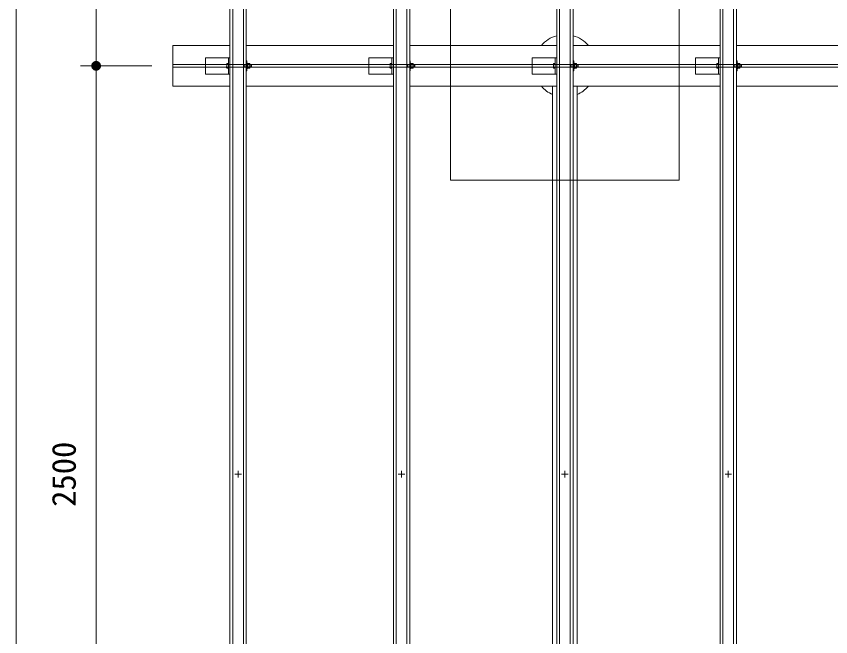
# Model space of a CAD drawing. Units: millimetres at full size, sheet at 1:40; details may follow other scales. Extents: x -800 to 17600, y -600 to 12480.
# Drawn here: x 928 to 3420, y 8423 to 10321 of the extents above; entities that cross this region are included whole.
import ezdxf
from ezdxf.enums import TextEntityAlignment as Align

# ---------------------------------------------------------------- set-up
doc = ezdxf.new("R2010")
doc.units = ezdxf.units.MM
doc.header["$LTSCALE"] = 40
doc.layers.add('D-STR', color=1, linetype='Continuous', lineweight=13)
doc.layers.add('D-STR-DIM', color=7, linetype='Continuous', lineweight=13)
doc.styles.add('ＭＳ ゴシック', font='')
doc.styles.get('ＭＳ ゴシック').set_extended_font_data('MS Gothic')

# ---------------------------------------------------------------- blocks, each defined once
blk = doc.blocks.new('filled_dot')
at = {"color": 0, "linetype": 'Continuous', "lineweight": -2, "const_width": 1.25}
blk.add_lwpolyline([(-0.625, 0, 1), (0.625, 0, 1)], format="xyb", close=True, dxfattribs=at)

msp = doc.modelspace()

# ---------------------------------------------------------------- linework, layer by layer
at = {"layer": 'D-STR'}
for p, q in [((1631.9, 10232.26), (2081.9, 10232.26)), ((2131.9, 10232.26), (2581.9, 10232.26)), ((2631.9, 10232.26), (3081.9, 10232.26)), ((3131.9, 10232.26), (3581.9, 10232.26)), ((1577.4, 10194.76), (1581.9, 10194.76)), ((1577.4, 10144.76), (1577.4, 10194.76)), ((1581.9, 10194.76), (1581.9, 10144.76)), ((2006.9, 10194.76), (2081.9, 10194.76)), ((2006.9, 10144.76), (2006.9, 10194.76)), ((2077.4, 10194.76), (2081.9, 10194.76)), ((2077.4, 10144.76), (2077.4, 10194.76)), ((2081.9, 10194.76), (2081.9, 10144.76)), ((2506.9, 10194.76), (2581.9, 10194.76)), ((2506.9, 10144.76), (2506.9, 10194.76)), ((2577.4, 10194.76), (2581.9, 10194.76)), ((2577.4, 10144.76), (2577.4, 10194.76)), ((2581.9, 10194.76), (2581.9, 10144.76)), ((3006.9, 10194.76), (3081.9, 10194.76)), ((3006.9, 10144.76), (3006.9, 10194.76)), ((3077.4, 10194.76), (3081.9, 10194.76)), ((3077.4, 10144.76), (3077.4, 10194.76)), ((3081.9, 10194.76), (3081.9, 10144.76)), ((1406.9, 10174.26), (7806.9, 10174.26)), ((1406.9, 10165.26), (1406.9, 10174.26)), ((1572.59, 10173.51), (1577.4, 10173.51)), ((1625.4, 10172.68), (1621.65, 10173.76)), ((1625.4, 10173.76), (1625.4, 10165.76)), ((1647.4, 10172.68), (1625.4, 10172.68)), ((1631.9, 10184.76), (1633.9, 10184.76)), ((1631.9, 10154.76), (1631.9, 10184.76)), ((1633.9, 10184.76), (1633.9, 10154.76)), ((1633.9, 10177.76), (1635.9, 10177.76)), ((1633.9, 10161.76), (1633.9, 10177.76)), ((1635.9, 10177.76), (1635.9, 10161.76)), ((1635.9, 10176.26), (1636.48, 10177.27)), ((1635.9, 10163.26), (1635.9, 10176.26)), ((1636.48, 10177.27), (1642.12, 10177.27)), ((1642.12, 10173.51), (1636.48, 10173.51)), ((1642.12, 10177.27), (1642.7, 10176.26)), ((1642.7, 10176.26), (1642.7, 10163.26)), ((1646.31, 10173.76), (1646.31, 10165.76)), ((2072.59, 10173.51), (2077.4, 10173.51)), ((2125.4, 10172.68), (2121.65, 10173.76)), ((2125.4, 10173.76), (2125.4, 10165.76)), ((2147.4, 10172.68), (2125.4, 10172.68)), ((2131.9, 10184.76), (2133.9, 10184.76)), ((2131.9, 10154.76), (2131.9, 10184.76)), ((2133.9, 10184.76), (2133.9, 10154.76)), ((2133.9, 10177.76), (2135.9, 10177.76)), ((2133.9, 10161.76), (2133.9, 10177.76)), ((2135.9, 10177.76), (2135.9, 10161.76)), ((2135.9, 10176.26), (2136.48, 10177.27)), ((2135.9, 10163.26), (2135.9, 10176.26)), ((2136.48, 10177.27), (2142.12, 10177.27)), ((2142.12, 10173.51), (2136.48, 10173.51)), ((2142.12, 10177.27), (2142.7, 10176.26)), ((2142.7, 10176.26), (2142.7, 10163.26)), ((2146.31, 10173.76), (2146.31, 10165.76)), ((2572.59, 10173.51), (2577.4, 10173.51)), ((2625.4, 10172.68), (2621.65, 10173.76)), ((2625.4, 10173.76), (2625.4, 10165.76)), ((2647.4, 10172.68), (2625.4, 10172.68)), ((2631.9, 10184.76), (2633.9, 10184.76)), ((2631.9, 10154.76), (2631.9, 10184.76)), ((2633.9, 10184.76), (2633.9, 10154.76)), ((2633.9, 10177.76), (2635.9, 10177.76)), ((2633.9, 10161.76), (2633.9, 10177.76)), ((2635.9, 10177.76), (2635.9, 10161.76)), ((2635.9, 10176.26), (2636.48, 10177.27)), ((2635.9, 10163.26), (2635.9, 10176.26)), ((2636.48, 10177.27), (2642.12, 10177.27)), ((2642.12, 10173.51), (2636.48, 10173.51)), ((2642.12, 10177.27), (2642.7, 10176.26)), ((2642.7, 10176.26), (2642.7, 10163.26)), ((2646.31, 10173.76), (2646.31, 10165.76)), ((3072.59, 10173.51), (3077.4, 10173.51)), ((3125.4, 10172.68), (3121.65, 10173.76)), ((3125.4, 10173.76), (3125.4, 10165.76)), ((3147.4, 10172.68), (3125.4, 10172.68)), ((3131.9, 10184.76), (3133.9, 10184.76)), ((3131.9, 10154.76), (3131.9, 10184.76)), ((3133.9, 10184.76), (3133.9, 10154.76)), ((3133.9, 10177.76), (3135.9, 10177.76)), ((3133.9, 10161.76), (3133.9, 10177.76)), ((3135.9, 10177.76), (3135.9, 10161.76)), ((3135.9, 10176.26), (3136.48, 10177.27)), ((3135.9, 10163.26), (3135.9, 10176.26)), ((3136.48, 10177.27), (3142.12, 10177.27)), ((3142.12, 10173.51), (3136.48, 10173.51)), ((3142.12, 10177.27), (3142.7, 10176.26)), ((3142.7, 10176.26), (3142.7, 10163.26)), ((3146.31, 10173.76), (3146.31, 10165.76)), ((7806.9, 10165.26), (1406.9, 10165.26)), ((1577.4, 10166.01), (1572.59, 10166.01)), ((1581.9, 10144.76), (1577.4, 10144.76)), ((1625.4, 10166.84), (1621.65, 10165.76)), ((1647.4, 10166.84), (1625.4, 10166.84)), ((1633.9, 10154.76), (1631.9, 10154.76)), ((1635.9, 10161.76), (1633.9, 10161.76)), ((1636.48, 10162.26), (1635.9, 10163.26)), ((1636.48, 10166.01), (1642.12, 10166.01)), ((1642.12, 10162.26), (1636.48, 10162.26)), ((1642.7, 10163.26), (1642.12, 10162.26)), ((2081.9, 10144.76), (2006.9, 10144.76)), ((2077.4, 10166.01), (2072.59, 10166.01)), ((2081.9, 10144.76), (2077.4, 10144.76)), ((2125.4, 10166.84), (2121.65, 10165.76)), ((2147.4, 10166.84), (2125.4, 10166.84)), ((2133.9, 10154.76), (2131.9, 10154.76)), ((2135.9, 10161.76), (2133.9, 10161.76)), ((2136.48, 10162.26), (2135.9, 10163.26)), ((2136.48, 10166.01), (2142.12, 10166.01)), ((2142.12, 10162.26), (2136.48, 10162.26)), ((2142.7, 10163.26), (2142.12, 10162.26)), ((2581.9, 10144.76), (2506.9, 10144.76)), ((2577.4, 10166.01), (2572.59, 10166.01)), ((2581.9, 10144.76), (2577.4, 10144.76)), ((2625.4, 10166.84), (2621.65, 10165.76)), ((2647.4, 10166.84), (2625.4, 10166.84)), ((2633.9, 10154.76), (2631.9, 10154.76)), ((2635.9, 10161.76), (2633.9, 10161.76)), ((2636.48, 10162.26), (2635.9, 10163.26)), ((2636.48, 10166.01), (2642.12, 10166.01)), ((2642.12, 10162.26), (2636.48, 10162.26)), ((2642.7, 10163.26), (2642.12, 10162.26)), ((3081.9, 10144.76), (3006.9, 10144.76)), ((3077.4, 10166.01), (3072.59, 10166.01)), ((3081.9, 10144.76), (3077.4, 10144.76)), ((3125.4, 10166.84), (3121.65, 10165.76)), ((3147.4, 10166.84), (3125.4, 10166.84)), ((3133.9, 10154.76), (3131.9, 10154.76)), ((3135.9, 10161.76), (3133.9, 10161.76)), ((3136.48, 10162.26), (3135.9, 10163.26)), ((3136.48, 10166.01), (3142.12, 10166.01)), ((3142.12, 10162.26), (3136.48, 10162.26)), ((3142.7, 10163.26), (3142.12, 10162.26)), ((1631.9, 10107.26), (2081.9, 10107.26)), ((2131.9, 10107.26), (2581.9, 10107.26)), ((2569.4, 10107.26), (2569.4, 7732.26)), ((2631.9, 10107.26), (3081.9, 10107.26)), ((2644.4, 10107.26), (2644.4, 7732.26)), ((3131.9, 10107.26), (3581.9, 10107.26)), ((1606.9, 8929.76), (1606.9, 8909.76)), ((2106.9, 8929.76), (2106.9, 8909.76)), ((2606.9, 8929.76), (2606.9, 8909.76)), ((3106.9, 8929.76), (3106.9, 8909.76)), ((1616.9, 8919.76), (1596.9, 8919.76)), ((2116.9, 8919.76), (2096.9, 8919.76)), ((2616.9, 8919.76), (2596.9, 8919.76)), ((3116.9, 8919.76), (3096.9, 8919.76))]:
    msp.add_line(p, q, dxfattribs=at)
for points in [[(1581.9, 10769.76), (1631.9, 10769.76), (1631.9, 7069.76), (1581.9, 7069.76)], [(2081.9, 10769.76), (2131.9, 10769.76), (2131.9, 7069.76), (2081.9, 7069.76)], [(2581.9, 10769.76), (2631.9, 10769.76), (2631.9, 7069.76), (2581.9, 7069.76)], [(3081.9, 10769.76), (3131.9, 10769.76), (3131.9, 7069.76), (3081.9, 7069.76)], [(1590.65, 10764.76), (1623.15, 10764.76), (1623.15, 7074.76), (1590.65, 7074.76)], [(2090.65, 10764.76), (2123.15, 10764.76), (2123.15, 7074.76), (2090.65, 7074.76)], [(2590.65, 10764.76), (2623.15, 10764.76), (2623.15, 7074.76), (2590.65, 7074.76)], [(3090.65, 10764.76), (3123.15, 10764.76), (3123.15, 7074.76), (3090.65, 7074.76)], [(2256.9, 10519.76), (2956.9, 10519.76), (2956.9, 9819.76), (2256.9, 9819.76)], [(1506.9, 10194.76), (1581.9, 10194.76), (1581.9, 10144.76), (1506.9, 10144.76)], [(1577.4, 10177.27), (1572.59, 10177.27), (1572.01, 10176.26), (1572.01, 10163.26), (1572.59, 10162.26), (1577.4, 10162.26)], [(2077.4, 10177.27), (2072.59, 10177.27), (2072.01, 10176.26), (2072.01, 10163.26), (2072.59, 10162.26), (2077.4, 10162.26)], [(2577.4, 10177.27), (2572.59, 10177.27), (2572.01, 10176.26), (2572.01, 10163.26), (2572.59, 10162.26), (2577.4, 10162.26)], [(3077.4, 10177.27), (3072.59, 10177.27), (3072.01, 10176.26), (3072.01, 10163.26), (3072.59, 10162.26), (3077.4, 10162.26)]]:
    msp.add_lwpolyline(points, close=True, dxfattribs=at)
for points in [[(1581.9, 10107.26), (1406.9, 10107.26), (1406.9, 10232.26), (1581.9, 10232.26)], [(1577.4, 10173.76), (1646.31, 10173.76), (1647.4, 10172.68), (1647.4, 10166.84), (1646.31, 10165.76), (1577.4, 10165.76)], [(2077.4, 10173.76), (2146.31, 10173.76), (2147.4, 10172.68), (2147.4, 10166.84), (2146.31, 10165.76), (2077.4, 10165.76)], [(2577.4, 10173.76), (2646.31, 10173.76), (2647.4, 10172.68), (2647.4, 10166.84), (2646.31, 10165.76), (2577.4, 10165.76)], [(3077.4, 10173.76), (3146.31, 10173.76), (3147.4, 10172.68), (3147.4, 10166.84), (3146.31, 10165.76), (3077.4, 10165.76)]]:
    msp.add_lwpolyline(points, dxfattribs=at)
for start, end in [(105.20016, 139.04396), (40.95604, 74.79984), (220.95604, 246.84076), (293.15924, 319.04396)]:
    msp.add_arc((2606.9, 10169.76), 95.35, start, end, dxfattribs=at)
for points in [[(1572.59, 10177.27), (1572.55, 10177.11), (1572.44, 10176.64), (1572.41, 10176.48), (1572.37, 10176.32), (1572.27, 10175.85), (1572.24, 10175.69), (1572.21, 10175.53), (1572.12, 10175.05), (1572.1, 10174.89), (1572.07, 10174.73), (1572.01, 10174.26), (1571.99, 10174.1), (1571.97, 10173.87), (1571.94, 10173.2), (1571.93, 10172.97), (1571.92, 10172.75), (1571.92, 10172.07), (1571.93, 10171.84), (1571.93, 10171.61), (1571.94, 10170.93), (1571.95, 10170.71), (1571.95, 10170.48), (1571.95, 10169.8), (1571.95, 10169.57), (1571.94, 10169.3), (1571.91, 10168.48), (1571.89, 10168.21), (1571.87, 10167.93), (1571.8, 10167.12), (1571.77, 10166.85), (1571.74, 10166.57), (1571.64, 10165.76), (1571.61, 10165.49), (1571.58, 10165.22), (1571.47, 10164.4), (1571.43, 10164.13)], [(2072.59, 10177.27), (2072.55, 10177.11), (2072.44, 10176.64), (2072.41, 10176.48), (2072.37, 10176.32), (2072.27, 10175.85), (2072.24, 10175.69), (2072.21, 10175.53), (2072.12, 10175.05), (2072.1, 10174.89), (2072.07, 10174.73), (2072.01, 10174.26), (2071.99, 10174.1), (2071.97, 10173.87), (2071.94, 10173.2), (2071.93, 10172.97), (2071.92, 10172.75), (2071.92, 10172.07), (2071.93, 10171.84), (2071.93, 10171.61), (2071.94, 10170.93), (2071.95, 10170.71), (2071.95, 10170.48), (2071.95, 10169.8), (2071.95, 10169.57), (2071.94, 10169.3), (2071.91, 10168.48), (2071.89, 10168.21), (2071.87, 10167.93), (2071.8, 10167.12), (2071.77, 10166.85), (2071.74, 10166.57), (2071.64, 10165.76), (2071.61, 10165.49), (2071.58, 10165.22), (2071.47, 10164.4), (2071.43, 10164.13)], [(2572.59, 10177.27), (2572.55, 10177.11), (2572.44, 10176.64), (2572.41, 10176.48), (2572.37, 10176.32), (2572.27, 10175.85), (2572.24, 10175.69), (2572.21, 10175.53), (2572.12, 10175.05), (2572.1, 10174.89), (2572.07, 10174.73), (2572.01, 10174.26), (2571.99, 10174.1), (2571.97, 10173.87), (2571.94, 10173.2), (2571.93, 10172.97), (2571.92, 10172.75), (2571.92, 10172.07), (2571.93, 10171.84), (2571.93, 10171.61), (2571.94, 10170.93), (2571.95, 10170.71), (2571.95, 10170.48), (2571.95, 10169.8), (2571.95, 10169.57), (2571.94, 10169.3), (2571.91, 10168.48), (2571.89, 10168.21), (2571.87, 10167.93), (2571.8, 10167.12), (2571.77, 10166.85), (2571.74, 10166.57), (2571.64, 10165.76), (2571.61, 10165.49), (2571.58, 10165.22), (2571.47, 10164.4), (2571.43, 10164.13)], [(3072.59, 10177.27), (3072.55, 10177.11), (3072.44, 10176.64), (3072.41, 10176.48), (3072.37, 10176.32), (3072.27, 10175.85), (3072.24, 10175.69), (3072.21, 10175.53), (3072.12, 10175.05), (3072.1, 10174.89), (3072.07, 10174.73), (3072.01, 10174.26), (3071.99, 10174.1), (3071.97, 10173.87), (3071.94, 10173.2), (3071.93, 10172.97), (3071.92, 10172.75), (3071.92, 10172.07), (3071.93, 10171.84), (3071.93, 10171.61), (3071.94, 10170.93), (3071.95, 10170.71), (3071.95, 10170.48), (3071.95, 10169.8), (3071.95, 10169.57), (3071.94, 10169.3), (3071.91, 10168.48), (3071.89, 10168.21), (3071.87, 10167.93), (3071.8, 10167.12), (3071.77, 10166.85), (3071.74, 10166.57), (3071.64, 10165.76), (3071.61, 10165.49), (3071.58, 10165.22), (3071.47, 10164.4), (3071.43, 10164.13)]]:
    msp.add_open_spline(points, degree=3, knots=[0, 0, 0, 0, 1, 1, 1, 2, 2, 2, 3, 3, 3, 4, 4, 4, 5, 5, 5, 6, 6, 6, 7, 7, 7, 8, 8, 8, 9, 9, 9, 10, 10, 10, 11, 11, 11, 12, 12, 12, 12], dxfattribs=at)
at = {"layer": 'D-STR-DIM'}
for p, q in [((928.03, 7069.76), (928.03, 10769.76)), ((1172.33, 10169.76), (1172.33, 10769.76)), ((1342.9, 10169.76), (1124.33, 10169.76)), ((1342.9, 10169.76), (1124.33, 10169.76)), ((1172.33, 7669.76), (1172.33, 10169.76))]:
    msp.add_line(p, q, dxfattribs=at)

# ---------------------------------------------------------------- block references
at = {"layer": 'D-STR-DIM', "xscale": 12, "yscale": 12}
for rotation in [90, 270]:
    msp.add_blockref('filled_dot', (1172.33, 10169.76), dxfattribs=dict(at, rotation=rotation))

# ---------------------------------------------------------------- texts
at = {"layer": 'D-STR-DIM', "style": 'ＭＳ ゴシック'}
msp.add_text('2500', height=73.31, rotation=90, dxfattribs=at).set_placement((1036.82, 8919.76), align=Align.TOP_CENTER)

doc.saveas('drawing.dxf')
